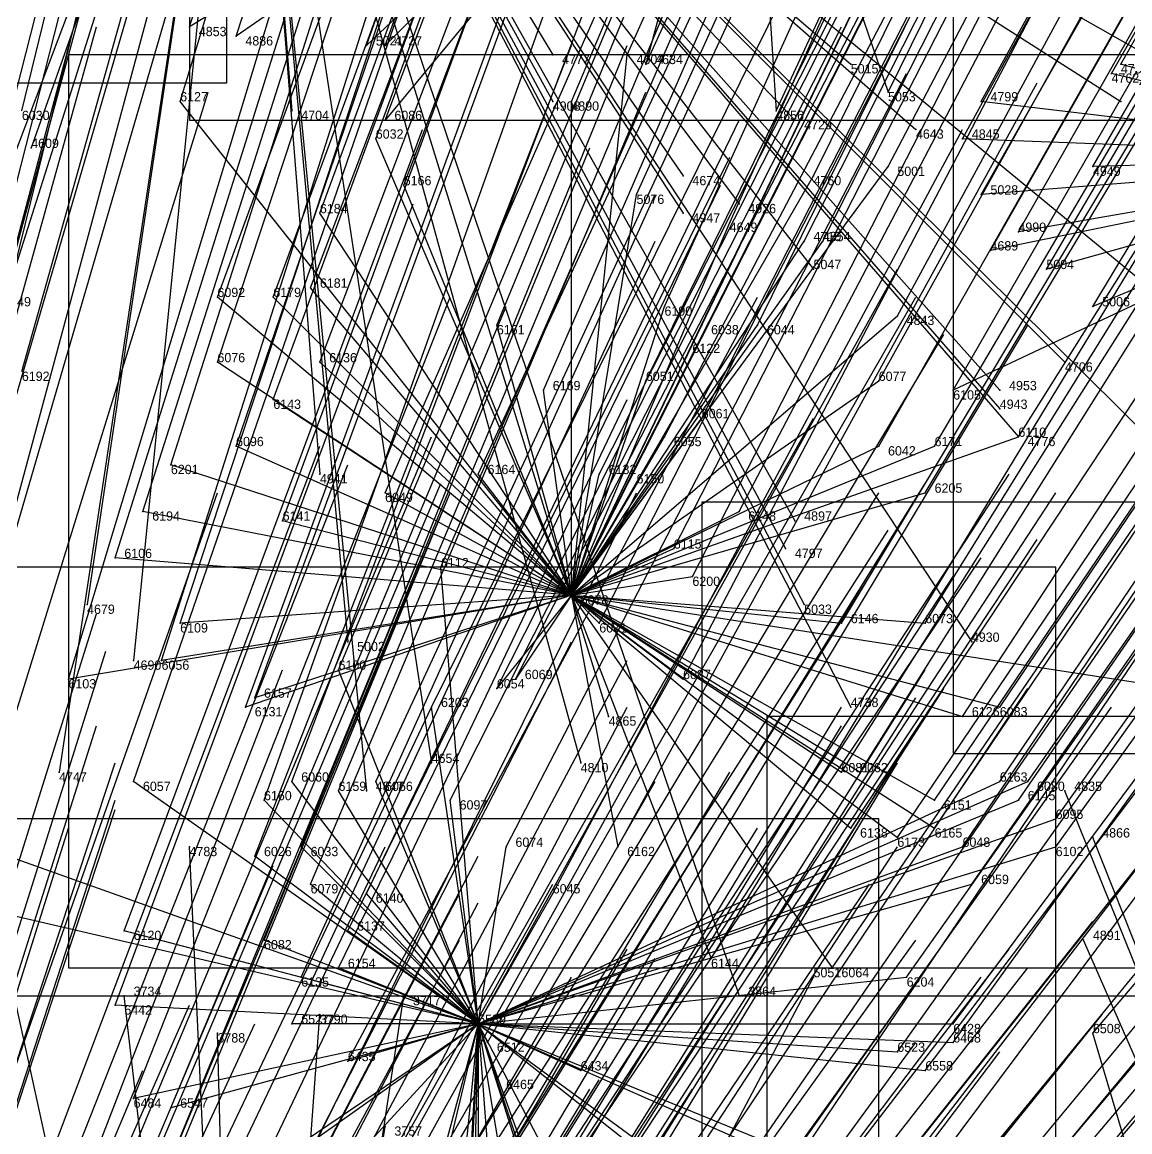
# Model space of a CAD drawing. Extents: x -0.5 to 0.59, y -0.5 to 0.59.
# Drawn here: x 0.088 to 0.207, y 0.2414 to 0.3605 of the extents above; entities that cross this region are included whole.
import ezdxf

# ---------------------------------------------------------------- set-up
doc = ezdxf.new("R2010")
doc.units = 0
for name, color, linetype in [('Clients', 3, 'CONTINUOUS'), ('Facilities', 3, 'CONTINUOUS'), ('Facilities_lines', 3, 'CONTINUOUS'), ('Min_max_boxes', 1, 'CONTINUOUS'), ('Normals', 1, 'CONTINUOUS'), ('Source_points', 5, 'CONTINUOUS'), ('Text', 3, 'CONTINUOUS')]:
    doc.layers.add(name, color=color, linetype=linetype)

msp = doc.modelspace()

# ---------------------------------------------------------------- linework, layer by layer
at = {"layer": 'Clients', "color": 5}
for p in [(0.106, 0.36, -0.939), (0.111, 0.359, -0.939), (0.125, 0.358, -0.948), (0.127, 0.358, -0.951), (0.145, 0.357, -1.25), (0.153, 0.357, -0.971), (0.155, 0.356, -0.972), (0.177, 0.356, -1.25), (0.205, 0.355, -1.024), (0.206, 0.356, -1.028), (0.181, 0.353, -0.991), (0.105, 0.352, -0.919), (0.145, 0.352, -1.25), (0.147, 0.352, -0.953), (0.191, 0.352, -1.002), (0.206, 0.352, -1.25), (0.117, 0.351, -1.25), (0.169, 0.351, -0.973), (0.127, 0.35, -0.932), (0.171, 0.35, -1.25), (0.184, 0.349, -1.25), (0.126, 0.348, -0.926), (0.189, 0.348, -0.991), (0.089, 0.347, -1.25), (0.181, 0.345, -0.973), (0.203, 0.345, -1), (0.129, 0.343, -0.916), (0.159, 0.344, -1.25), (0.173, 0.344, -0.962), (0.154, 0.342, -0.936), (0.191, 0.342, -0.98), (0.165, 0.341, -1.25), (0.12, 0.34, -0.902), (0.159, 0.34, -1.25), (0.164, 0.339, -0.94), (0.195, 0.338, -0.976), (0.172, 0.337, -0.947), (0.174, 0.337, -0.948), (0.192, 0.336, -0.968), (0.173, 0.334, -1.25), (0.198, 0.334, -0.971), (0.119, 0.332, -0.883), (0.109, 0.331, -0.871), (0.115, 0.331, -0.876), (0.157, 0.33, -0.913), (0.203, 0.33, -0.969), (0.182, 0.329, -0.939), (0.139, 0.328, -0.889), (0.161, 0.328, -0.913), (0.167, 0.328, -0.92), (0.16, 0.326, -0.907), (0.109, 0.324, -0.855), (0.12, 0.324, -0.864), (0.2, 0.324, -1.25), (0.155, 0.322, -0.893), (0.18, 0.322, -0.922), (0.144, 0.321, -0.88), (0.188, 0.321, -0.929), (0.193, 0.321, -1.25), (0.115, 0.32, -0.849), (0.161, 0.318, -0.891), (0.193, 0.319, -1.25), (0.157, 0.316, -0.882), (0.195, 0.316, -1.25), (0.195, 0.316, -0.928), (0.111, 0.315, -0.835), (0.18, 0.315, -0.908), (0.186, 0.315, -0.914), (0.104, 0.313, -0.824), (0.12, 0.312, -1.25), (0.137, 0.312, -0.853), (0.15, 0.312, -0.866), (0.153, 0.311, -0.867), (0.127, 0.31, -0.836), (0.185, 0.31, -0.904), (0.101, 0.308, -0.81), (0.165, 0.308, -0.874), (0.116, 0.307, -0.822), (0.171, 0.307, -1.25), (0.158, 0.304, -0.856), (0.17, 0.304, -1.25), (0.098, 0.303, -0.797), (0.133, 0.302, -0.825), (0.16, 0.301, -0.852), (0.095, 0.298, -1.25), (0.172, 0.298, -1.25), (0.105, 0.296, -0.785), (0.15, 0.296, -0.83), (0.176, 0.296, -0.862), (0.185, 0.296, -0.873), (0.123, 0.294, -1.25), (0.19, 0.294, -1.25), (0.1, 0.292, -1.25), (0.103, 0.292, -0.774), (0.122, 0.291, -0.789), (0.093, 0.29, -0.761), (0.141, 0.29, -0.808), (0.159, 0.29, -0.827), (0.139, 0.289, -0.803), (0.112, 0.287, -0.77), (0.113, 0.288, -0.774), (0.132, 0.287, -0.79), (0.177, 0.287, -1.25), (0.193, 0.287, -0.864), (0.151, 0.286, -1.25), (0.189, 0.286, -0.858), (0.092, 0.28, -1.25), (0.132, 0.281, -1.25), (0.148, 0.281, -1.25), (0.176, 0.28, -0.827), (0.178, 0.28, -0.829), (0.1, 0.279, -0.74), (0.117, 0.279, -0.757), (0.126, 0.279, -0.764), (0.193, 0.279, -0.848), (0.196, 0.279, -0.852), (0.122, 0.278, -0.759), (0.125, 0.278, -1.25), (0.2, 0.278, -1.25), (0.114, 0.277, -0.749), (0.134, 0.277, -0.768), (0.186, 0.277, -0.834), (0.195, 0.277, -0.847), (0.177, 0.274, -0.815), (0.186, 0.274, -0.828), (0.199, 0.275, -0.848), (0.182, 0.273, -0.82), (0.203, 0.273, -1.25), (0.106, 0.272, -1.25), (0.118, 0.272, -0.741), (0.14, 0.272, -0.766), (0.152, 0.272, -0.779), (0.189, 0.272, -0.828), (0.199, 0.272, -0.842), (0.113, 0.271, -0.735), (0.119, 0.268, -0.732), (0.19, 0.268, -0.822), (0.125, 0.267, -0.736), (0.145, 0.267, -0.76), (0.099, 0.263, -0.702), (0.114, 0.262, -0.714), (0.123, 0.263, -0.726), (0.202, 0.262, -1.25), (0.162, 0.26, -0.765), (0.122, 0.259, -0.717), (0.175, 0.259, -0.782), (0.118, 0.258, -0.708), (0.173, 0.258, -1.25), (0.183, 0.258, -0.79), (0.098, 0.255, -0.682), (0.099, 0.256, -1.25), (0.129, 0.256, -1.25), (0.165, 0.256, -1.25), (0.12, 0.254, -1.25), (0.117, 0.253, -0.698), (0.188, 0.253, -0.787), (0.109, 0.252, -1.25), (0.203, 0.252, -0.809), (0.138, 0.251, -0.716), (0.188, 0.251, -0.784), (0.123, 0.249, -0.695), (0.182, 0.25, -0.774), (0.148, 0.248, -0.722), (0.185, 0.248, -0.774), (0.139, 0.247, -0.709), (0.1, 0.245, -0.661), (0.104, 0.244, -0.664), (0.127, 0.242, -1.25)]:
    msp.add_point(p, dxfattribs=at)
at = {"layer": 'Facilities', "color": 3}
for p in [(0.147, 0.299, -0.833), (0.137, 0.253, -0.719)]:
    msp.add_point(p, dxfattribs=at)
at = {"layer": 'Facilities_lines', "color": 3}
for p, q in [((0.112, 0.412, -1.25), (0.075, 0.314, -1.25)), ((0.112, 0.412, -1.25), (0.078, 0.305, -1.25)), ((0.112, 0.412, -1.25), (0.089, 0.347, -1.25)), ((0.112, 0.412, -1.25), (0.092, 0.28, -1.25)), ((0.112, 0.412, -1.25), (0.095, 0.298, -1.25)), ((0.112, 0.412, -1.25), (0.1, 0.292, -1.25)), ((0.112, 0.412, -1.25), (0.148, 0.281, -1.25)), ((0.112, 0.412, -1.25), (0.125, 0.278, -1.25)), ((0.112, 0.412, -1.25), (0.165, 0.256, -1.25)), ((0.112, 0.412, -1.25), (0.258, 0.329, -1.25)), ((0.112, 0.412, -1.25), (0.184, 0.349, -1.25)), ((0.112, 0.412, -1.25), (0.206, 0.352, -1.25)), ((0.112, 0.412, -1.25), (0.132, 0.281, -1.25)), ((0.112, 0.412, -1.25), (0.159, 0.344, -1.25)), ((0.112, 0.412, -1.25), (0.117, 0.351, -1.25)), ((0.112, 0.412, -1.25), (0.2, 0.324, -1.25)), ((0.112, 0.412, -1.25), (0.171, 0.35, -1.25)), ((0.112, 0.412, -1.25), (0.177, 0.287, -1.25)), ((0.112, 0.412, -1.25), (0.195, 0.316, -1.25)), ((0.112, 0.412, -1.25), (0.145, 0.357, -1.25)), ((0.112, 0.412, -1.25), (0.17, 0.304, -1.25)), ((0.112, 0.412, -1.25), (0.217, 0.308, -1.25)), ((0.112, 0.412, -1.25), (0.151, 0.286, -1.25)), ((0.112, 0.412, -1.25), (0.171, 0.307, -1.25)), ((0.112, 0.412, -1.25), (0.145, 0.352, -1.25)), ((0.112, 0.412, -1.25), (0.165, 0.341, -1.25)), ((0.112, 0.412, -1.25), (0.19, 0.294, -1.25)), ((0.112, 0.412, -1.25), (0.12, 0.312, -1.25)), ((0.112, 0.412, -1.25), (0.193, 0.319, -1.25)), ((0.112, 0.412, -1.25), (0.159, 0.34, -1.25)), ((0.112, 0.412, -1.25), (0.193, 0.321, -1.25)), ((0.112, 0.412, -1.25), (0.22, 0.323, -1.25)), ((0.112, 0.412, -1.25), (0.123, 0.294, -1.25)), ((0.112, 0.412, -1.25), (0.177, 0.356, -1.25)), ((0.112, 0.412, -1.25), (0.172, 0.298, -1.25)), ((0.112, 0.412, -1.25), (0.173, 0.334, -1.25)), ((0.166, 0.397, -1.075), (0.106, 0.36, -0.939)), ((0.166, 0.397, -1.075), (0.111, 0.359, -0.939)), ((0.166, 0.397, -1.075), (0.125, 0.358, -0.948)), ((0.166, 0.397, -1.075), (0.127, 0.358, -0.951)), ((0.166, 0.397, -1.075), (0.127, 0.35, -0.932)), ((0.166, 0.397, -1.075), (0.155, 0.356, -0.972)), ((0.166, 0.397, -1.075), (0.169, 0.351, -0.973)), ((0.166, 0.397, -1.075), (0.181, 0.353, -0.991)), ((0.147, 0.299, -0.833), (0.153, 0.357, -0.971)), ((0.241, 0.346, -1.054), (0.205, 0.355, -1.024)), ((0.241, 0.346, -1.054), (0.206, 0.356, -1.028)), ((0.147, 0.299, -0.833), (0.105, 0.352, -0.919)), ((0.147, 0.299, -0.833), (0.147, 0.352, -0.953)), ((0.241, 0.346, -1.054), (0.191, 0.352, -1.002)), ((0.147, 0.299, -0.833), (0.126, 0.348, -0.926)), ((0.241, 0.346, -1.054), (0.189, 0.348, -0.991)), ((0.241, 0.346, -1.054), (0.188, 0.321, -0.929)), ((0.241, 0.346, -1.054), (0.191, 0.342, -0.98)), ((0.241, 0.346, -1.054), (0.192, 0.336, -0.968)), ((0.241, 0.346, -1.054), (0.195, 0.338, -0.976)), ((0.241, 0.346, -1.054), (0.198, 0.334, -0.971)), ((0.241, 0.346, -1.054), (0.203, 0.345, -1)), ((0.241, 0.346, -1.054), (0.203, 0.33, -0.969)), ((0.147, 0.299, -0.833), (0.181, 0.345, -0.973)), ((0.147, 0.299, -0.833), (0.129, 0.343, -0.916)), ((0.147, 0.299, -0.833), (0.173, 0.344, -0.962)), ((0.147, 0.299, -0.833), (0.154, 0.342, -0.936)), ((0.147, 0.299, -0.833), (0.12, 0.34, -0.902)), ((0.147, 0.299, -0.833), (0.164, 0.339, -0.94)), ((0.147, 0.299, -0.833), (0.172, 0.337, -0.947)), ((0.147, 0.299, -0.833), (0.174, 0.337, -0.948)), ((0.147, 0.299, -0.833), (0.119, 0.332, -0.883)), ((0.147, 0.299, -0.833), (0.109, 0.331, -0.871)), ((0.147, 0.299, -0.833), (0.115, 0.331, -0.876)), ((0.147, 0.299, -0.833), (0.157, 0.33, -0.913)), ((0.147, 0.299, -0.833), (0.182, 0.329, -0.939)), ((0.147, 0.299, -0.833), (0.139, 0.328, -0.889)), ((0.147, 0.299, -0.833), (0.161, 0.328, -0.913)), ((0.147, 0.299, -0.833), (0.167, 0.328, -0.92)), ((0.147, 0.299, -0.833), (0.16, 0.326, -0.907)), ((0.147, 0.299, -0.833), (0.109, 0.324, -0.855)), ((0.147, 0.299, -0.833), (0.12, 0.324, -0.864)), ((0.147, 0.299, -0.833), (0.155, 0.322, -0.893)), ((0.147, 0.299, -0.833), (0.18, 0.322, -0.922)), ((0.147, 0.299, -0.833), (0.144, 0.321, -0.88)), ((0.147, 0.299, -0.833), (0.115, 0.32, -0.849)), ((0.147, 0.299, -0.833), (0.161, 0.318, -0.891)), ((0.147, 0.299, -0.833), (0.157, 0.316, -0.882)), ((0.147, 0.299, -0.833), (0.195, 0.316, -0.928)), ((0.147, 0.299, -0.833), (0.111, 0.315, -0.835)), ((0.147, 0.299, -0.833), (0.18, 0.315, -0.908)), ((0.147, 0.299, -0.833), (0.186, 0.315, -0.914)), ((0.147, 0.299, -0.833), (0.104, 0.313, -0.824)), ((0.147, 0.299, -0.833), (0.137, 0.312, -0.853)), ((0.147, 0.299, -0.833), (0.15, 0.312, -0.866)), ((0.147, 0.299, -0.833), (0.153, 0.311, -0.867)), ((0.147, 0.299, -0.833), (0.127, 0.31, -0.836)), ((0.147, 0.299, -0.833), (0.185, 0.31, -0.904)), ((0.147, 0.299, -0.833), (0.101, 0.308, -0.81)), ((0.147, 0.299, -0.833), (0.165, 0.308, -0.874)), ((0.147, 0.299, -0.833), (0.116, 0.307, -0.822)), ((0.147, 0.299, -0.833), (0.158, 0.304, -0.856)), ((0.147, 0.299, -0.833), (0.098, 0.303, -0.797)), ((0.137, 0.253, -0.719), (0.133, 0.302, -0.825)), ((0.147, 0.299, -0.833), (0.16, 0.301, -0.852)), ((0.147, 0.299, -0.833), (0.093, 0.29, -0.761)), ((0.147, 0.299, -0.833), (0.103, 0.292, -0.774)), ((0.147, 0.299, -0.833), (0.105, 0.296, -0.785)), ((0.147, 0.299, -0.833), (0.112, 0.287, -0.77)), ((0.147, 0.299, -0.833), (0.113, 0.288, -0.774)), ((0.147, 0.299, -0.833), (0.139, 0.289, -0.803)), ((0.147, 0.299, -0.833), (0.141, 0.29, -0.808)), ((0.147, 0.299, -0.833), (0.159, 0.29, -0.827)), ((0.147, 0.299, -0.833), (0.178, 0.28, -0.829)), ((0.147, 0.299, -0.833), (0.175, 0.259, -0.782)), ((0.147, 0.299, -0.833), (0.15, 0.296, -0.83)), ((0.147, 0.299, -0.833), (0.185, 0.296, -0.873)), ((0.147, 0.299, -0.833), (0.176, 0.28, -0.827)), ((0.147, 0.299, -0.833), (0.193, 0.287, -0.864)), ((0.147, 0.299, -0.833), (0.212, 0.289, -0.895)), ((0.147, 0.299, -0.833), (0.189, 0.286, -0.858)), ((0.147, 0.299, -0.833), (0.177, 0.274, -0.815)), ((0.147, 0.299, -0.833), (0.162, 0.26, -0.765)), ((0.147, 0.299, -0.833), (0.176, 0.296, -0.862)), ((0.147, 0.299, -0.833), (0.186, 0.277, -0.834)), ((0.147, 0.299, -0.833), (0.152, 0.272, -0.779)), ((0.147, 0.299, -0.833), (0.186, 0.274, -0.828)), ((0.147, 0.299, -0.833), (0.182, 0.273, -0.82)), ((0.137, 0.253, -0.719), (0.122, 0.291, -0.789)), ((0.137, 0.253, -0.719), (0.132, 0.287, -0.79)), ((0.137, 0.253, -0.719), (0.1, 0.279, -0.74)), ((0.137, 0.253, -0.719), (0.117, 0.279, -0.757)), ((0.137, 0.253, -0.719), (0.126, 0.279, -0.764)), ((0.137, 0.253, -0.719), (0.196, 0.279, -0.852)), ((0.137, 0.253, -0.719), (0.193, 0.279, -0.848)), ((0.137, 0.253, -0.719), (0.122, 0.278, -0.759)), ((0.258, 0.134, -1.25), (0.2, 0.278, -1.25)), ((0.137, 0.253, -0.719), (0.114, 0.277, -0.749)), ((0.137, 0.253, -0.719), (0.134, 0.277, -0.768)), ((0.137, 0.253, -0.719), (0.195, 0.277, -0.847)), ((0.137, 0.253, -0.719), (0.078, 0.274, -0.713)), ((0.112, 0.143, -1.25), (0.083, 0.275, -1.25)), ((0.137, 0.253, -0.719), (0.199, 0.275, -0.848)), ((0.258, 0.134, -1.25), (0.203, 0.273, -1.25)), ((0.112, 0.143, -1.25), (0.106, 0.272, -1.25)), ((0.137, 0.253, -0.719), (0.118, 0.272, -0.741)), ((0.137, 0.253, -0.719), (0.199, 0.272, -0.842)), ((0.137, 0.253, -0.719), (0.14, 0.272, -0.766)), ((0.137, 0.253, -0.719), (0.189, 0.272, -0.828)), ((0.137, 0.253, -0.719), (0.113, 0.271, -0.735)), ((0.137, 0.253, -0.719), (0.119, 0.268, -0.732)), ((0.137, 0.253, -0.719), (0.19, 0.268, -0.822)), ((0.137, 0.253, -0.719), (0.125, 0.267, -0.736)), ((0.137, 0.253, -0.719), (0.145, 0.267, -0.76)), ((0.137, 0.253, -0.719), (0.081, 0.266, -0.694)), ((0.137, 0.253, -0.719), (0.099, 0.263, -0.702)), ((0.137, 0.253, -0.719), (0.114, 0.262, -0.714)), ((0.137, 0.253, -0.719), (0.123, 0.263, -0.726)), ((0.258, 0.134, -1.25), (0.202, 0.262, -1.25)), ((0.137, 0.253, -0.719), (0.122, 0.259, -0.717)), ((0.112, 0.143, -1.25), (0.173, 0.258, -1.25)), ((0.137, 0.253, -0.719), (0.118, 0.258, -0.708)), ((0.137, 0.253, -0.719), (0.183, 0.258, -0.79)), ((0.137, 0.253, -0.719), (0.098, 0.255, -0.682)), ((0.112, 0.143, -1.25), (0.099, 0.256, -1.25)), ((0.112, 0.143, -1.25), (0.129, 0.256, -1.25)), ((0.112, 0.143, -1.25), (0.12, 0.254, -1.25)), ((0.137, 0.253, -0.719), (0.097, 0.226, -0.614)), ((0.137, 0.253, -0.719), (0.1, 0.245, -0.661)), ((0.137, 0.253, -0.719), (0.104, 0.244, -0.664)), ((0.137, 0.253, -0.719), (0.113, 0.227, -0.634)), ((0.137, 0.253, -0.719), (0.113, 0.236, -0.654)), ((0.137, 0.253, -0.719), (0.117, 0.253, -0.698)), ((0.137, 0.253, -0.719), (0.123, 0.249, -0.695)), ((0.137, 0.253, -0.719), (0.131, 0.231, -0.665)), ((0.137, 0.253, -0.719), (0.131, 0.228, -0.657)), ((0.137, 0.253, -0.719), (0.131, 0.194, -0.586)), ((0.137, 0.253, -0.719), (0.134, 0.202, -0.607)), ((0.137, 0.253, -0.719), (0.136, 0.232, -0.672)), ((0.137, 0.253, -0.719), (0.136, 0.213, -0.631)), ((0.137, 0.253, -0.719), (0.163, 0.234, -0.713)), ((0.137, 0.253, -0.719), (0.188, 0.253, -0.787)), ((0.137, 0.253, -0.719), (0.181, 0.235, -0.742)), ((0.137, 0.253, -0.719), (0.148, 0.248, -0.722)), ((0.137, 0.253, -0.719), (0.139, 0.226, -0.663)), ((0.137, 0.253, -0.719), (0.188, 0.251, -0.784)), ((0.137, 0.253, -0.719), (0.151, 0.211, -0.649)), ((0.137, 0.253, -0.719), (0.143, 0.234, -0.686)), ((0.137, 0.253, -0.719), (0.146, 0.228, -0.676)), ((0.137, 0.253, -0.719), (0.137, 0.223, -0.655)), ((0.137, 0.253, -0.719), (0.139, 0.247, -0.709)), ((0.137, 0.253, -0.719), (0.182, 0.25, -0.774)), ((0.137, 0.253, -0.719), (0.175, 0.223, -0.709)), ((0.137, 0.253, -0.719), (0.138, 0.251, -0.716)), ((0.137, 0.253, -0.719), (0.144, 0.211, -0.64)), ((0.137, 0.253, -0.719), (0.148, 0.232, -0.689)), ((0.137, 0.253, -0.719), (0.171, 0.238, -0.733)), ((0.137, 0.253, -0.719), (0.185, 0.248, -0.774)), ((0.112, 0.143, -1.25), (0.109, 0.252, -1.25)), ((0.216, 0.208, -0.751), (0.203, 0.252, -0.809)), ((0.112, 0.143, -1.25), (0.127, 0.242, -1.25))]:
    msp.add_line(p, q, dxfattribs=at)
at = {"layer": 'Min_max_boxes', "color": 1}
for p, q in [((0.11, 0.354, -1.167), (0.11, 0.459, -1.167)), ((0.11, 0.354, -0.897), (0.11, 0.459, -0.897)), ((0.106, 0.446, -1.171), (0.106, 0.35, -1.171)), ((0.106, 0.446, -0.932), (0.106, 0.35, -0.932)), ((0.188, 0.4, -1.18), (0.188, 0.282, -1.18)), ((0.188, 0.4, -0.929), (0.188, 0.282, -0.929)), ((0.212, 0.357, -0.973), (0.093, 0.357, -0.973)), ((0.093, 0.357, -0.973), (0.093, 0.259, -0.973)), ((0.212, 0.357, -0.761), (0.093, 0.357, -0.761)), ((0.093, 0.357, -0.761), (0.093, 0.259, -0.761)), ((0.093, 0.357, -0.973), (0.093, 0.357, -0.761)), ((0.013, 0.354, -1.167), (0.11, 0.354, -1.167)), ((0.013, 0.354, -0.897), (0.11, 0.354, -0.897)), ((0.11, 0.354, -1.167), (0.11, 0.354, -0.897)), ((0.106, 0.35, -1.171), (0.209, 0.35, -1.171)), ((0.106, 0.35, -0.932), (0.209, 0.35, -0.932)), ((0.106, 0.35, -1.171), (0.106, 0.35, -0.932)), ((0.377, 0.309, -1.25), (0.161, 0.309, -1.25)), ((0.161, 0.309, -1.25), (0.161, -0.016, -1.25)), ((0.377, 0.309, -1.25), (0.161, 0.309, -1.25)), ((0.161, 0.309, -1.25), (0.161, -0.016, -1.25)), ((0.161, 0.309, -1.25), (0.161, 0.309, -1.25)), ((0.199, 0.302, -0.852), (0.078, 0.302, -0.852)), ((0.199, 0.302, -0.586), (0.078, 0.302, -0.586)), ((0.199, 0.194, -0.852), (0.199, 0.302, -0.852)), ((0.199, 0.194, -0.586), (0.199, 0.302, -0.586)), ((0.199, 0.302, -0.852), (0.199, 0.302, -0.586)), ((0.273, 0.286, -0.91), (0.168, 0.286, -0.91)), ((0.168, 0.286, -0.91), (0.168, 0.149, -0.91)), ((0.273, 0.286, -0.591), (0.168, 0.286, -0.591)), ((0.168, 0.286, -0.591), (0.168, 0.149, -0.591)), ((0.168, 0.286, -0.91), (0.168, 0.286, -0.591)), ((0.188, 0.282, -1.18), (0.33, 0.282, -1.18)), ((0.188, 0.282, -0.929), (0.33, 0.282, -0.929)), ((0.188, 0.282, -1.18), (0.188, 0.282, -0.929)), ((0.18, 0.275, -1.25), (0, 0.275, -1.25)), ((0.18, 0.275, -1.25), (0, 0.275, -1.25)), ((0.18, -0.004, -1.25), (0.18, 0.275, -1.25)), ((0.18, -0.004, -1.25), (0.18, 0.275, -1.25)), ((0.18, 0.275, -1.25), (0.18, 0.275, -1.25)), ((0.093, 0.259, -0.973), (0.212, 0.259, -0.973)), ((0.093, 0.259, -0.761), (0.212, 0.259, -0.761)), ((0.093, 0.259, -0.973), (0.093, 0.259, -0.761)), ((-0.019, 0.256, -1.25), (0.276, 0.256, -1.25)), ((-0.019, 0.256, -1.25), (0.276, 0.256, -1.25))]:
    msp.add_line(p, q, dxfattribs=at)
at = {"layer": 'Normals', "color": 1}
for p, q in [((0.106, 0.36, -0.939), (0.134, 0.448, -0.901)), ((0.111, 0.359, -0.939), (0.14, 0.447, -0.901)), ((0.127, 0.358, -0.951), (0.159, 0.446, -0.913)), ((0.125, 0.358, -0.948), (0.156, 0.445, -0.911)), ((0.153, 0.357, -0.971), (0.191, 0.442, -0.934)), ((0.088, 0.351, -0.904), (0.11, 0.441, -0.867)), ((0.105, 0.352, -0.919), (0.132, 0.441, -0.882)), ((0.155, 0.356, -0.972), (0.194, 0.441, -0.934)), ((0.127, 0.35, -0.932), (0.16, 0.437, -0.894)), ((0.147, 0.352, -0.953), (0.183, 0.437, -0.916)), ((0.181, 0.353, -0.991), (0.222, 0.436, -0.954)), ((0.205, 0.355, -1.024), (0.251, 0.436, -0.987)), ((0.206, 0.356, -1.028), (0.252, 0.437, -0.991)), ((0.126, 0.348, -0.926), (0.158, 0.435, -0.888)), ((0.169, 0.351, -0.973), (0.208, 0.435, -0.936)), ((0.191, 0.352, -1.002), (0.236, 0.434, -0.965)), ((0.129, 0.343, -0.916), (0.162, 0.43, -0.879)), ((0.189, 0.348, -0.991), (0.234, 0.43, -0.954)), ((0.12, 0.34, -0.902), (0.152, 0.427, -0.865)), ((0.173, 0.344, -0.962), (0.214, 0.427, -0.925)), ((0.181, 0.345, -0.973), (0.224, 0.427, -0.936)), ((0.154, 0.342, -0.936), (0.192, 0.426, -0.899)), ((0.203, 0.345, -1), (0.249, 0.425, -0.963)), ((0.164, 0.339, -0.94), (0.202, 0.423, -0.903)), ((0.191, 0.342, -0.98), (0.237, 0.423, -0.943)), ((0.082, 0.332, -0.854), (0.105, 0.422, -0.817)), ((0.086, 0.331, -0.854), (0.11, 0.42, -0.816)), ((0.172, 0.337, -0.947), (0.214, 0.42, -0.91)), ((0.174, 0.337, -0.948), (0.216, 0.42, -0.911)), ((0.109, 0.331, -0.871), (0.141, 0.418, -0.834)), ((0.115, 0.331, -0.876), (0.147, 0.418, -0.839)), ((0.119, 0.332, -0.883), (0.152, 0.419, -0.846)), ((0.195, 0.338, -0.976), (0.241, 0.419, -0.939)), ((0.192, 0.336, -0.968), (0.238, 0.417, -0.931)), ((0.084, 0.324, -0.837), (0.108, 0.414, -0.799)), ((0.157, 0.33, -0.913), (0.195, 0.414, -0.876)), ((0.198, 0.334, -0.971), (0.245, 0.414, -0.934)), ((0.139, 0.328, -0.889), (0.174, 0.413, -0.852)), ((0.082, 0.322, -0.83), (0.105, 0.412, -0.793)), ((0.088, 0.323, -0.837), (0.113, 0.412, -0.8)), ((0.109, 0.324, -0.855), (0.138, 0.412, -0.817)), ((0.12, 0.324, -0.864), (0.153, 0.411, -0.827)), ((0.161, 0.328, -0.913), (0.201, 0.411, -0.876)), ((0.167, 0.328, -0.92), (0.208, 0.411, -0.883)), ((0.182, 0.329, -0.939), (0.226, 0.41, -0.902)), ((0.203, 0.33, -0.969), (0.251, 0.41, -0.932)), ((0.16, 0.326, -0.907), (0.2, 0.409, -0.87)), ((0.115, 0.32, -0.849), (0.147, 0.407, -0.811)), ((0.144, 0.321, -0.88), (0.181, 0.406, -0.843)), ((0.155, 0.322, -0.893), (0.196, 0.405, -0.856)), ((0.111, 0.315, -0.835), (0.141, 0.403, -0.798)), ((0.18, 0.322, -0.922), (0.225, 0.403, -0.885)), ((0.104, 0.313, -0.824), (0.132, 0.401, -0.787)), ((0.188, 0.321, -0.929), (0.234, 0.401, -0.891)), ((0.161, 0.318, -0.891), (0.203, 0.4, -0.853)), ((0.157, 0.316, -0.882), (0.2, 0.398, -0.844)), ((0.101, 0.308, -0.81), (0.129, 0.396, -0.773)), ((0.137, 0.312, -0.853), (0.176, 0.396, -0.814)), ((0.18, 0.315, -0.908), (0.226, 0.396, -0.87)), ((0.15, 0.312, -0.866), (0.192, 0.395, -0.828)), ((0.186, 0.315, -0.914), (0.233, 0.395, -0.877)), ((0.08, 0.305, -0.787), (0.102, 0.394, -0.75)), ((0.116, 0.307, -0.822), (0.148, 0.394, -0.784)), ((0.127, 0.31, -0.836), (0.164, 0.394, -0.798)), ((0.153, 0.311, -0.867), (0.195, 0.394, -0.829)), ((0.195, 0.316, -0.928), (0.244, 0.394, -0.89)), ((0.098, 0.303, -0.797), (0.126, 0.392, -0.759)), ((0.165, 0.308, -0.874), (0.208, 0.39, -0.836)), ((0.185, 0.31, -0.904), (0.233, 0.39, -0.866)), ((0.085, 0.3, -0.779), (0.109, 0.389, -0.742)), ((0.133, 0.302, -0.825), (0.17, 0.387, -0.788)), ((0.158, 0.304, -0.856), (0.2, 0.386, -0.818)), ((0.105, 0.296, -0.785), (0.134, 0.384, -0.747)), ((0.16, 0.301, -0.852), (0.202, 0.383, -0.814)), ((0.147, 0.299, -0.833), (0.189, 0.382, -0.795)), ((0.103, 0.292, -0.774), (0.131, 0.38, -0.736)), ((0.093, 0.29, -0.761), (0.12, 0.379, -0.724)), ((0.15, 0.296, -0.83), (0.192, 0.378, -0.792)), ((0.122, 0.291, -0.789), (0.158, 0.377, -0.753)), ((0.176, 0.296, -0.862), (0.224, 0.376, -0.825)), ((0.112, 0.287, -0.77), (0.144, 0.374, -0.732)), ((0.113, 0.288, -0.774), (0.145, 0.375, -0.736)), ((0.185, 0.296, -0.873), (0.234, 0.375, -0.837)), ((0.141, 0.29, -0.808), (0.184, 0.373, -0.77)), ((0.139, 0.289, -0.803), (0.181, 0.372, -0.765)), ((0.159, 0.29, -0.827), (0.202, 0.372, -0.789)), ((0.132, 0.287, -0.79), (0.173, 0.37, -0.753)), ((0.075, 0.278, -0.72), (0.101, 0.367, -0.682)), ((0.1, 0.279, -0.74), (0.13, 0.366, -0.702)), ((0.117, 0.279, -0.757), (0.15, 0.366, -0.72)), ((0.114, 0.277, -0.749), (0.145, 0.364, -0.712)), ((0.122, 0.278, -0.759), (0.158, 0.364, -0.722)), ((0.189, 0.286, -0.858), (0.24, 0.364, -0.821)), ((0.193, 0.287, -0.864), (0.245, 0.364, -0.827)), ((0.078, 0.274, -0.713), (0.104, 0.363, -0.675)), ((0.126, 0.279, -0.764), (0.165, 0.363, -0.729)), ((0.071, 0.27, -0.699), (0.096, 0.36, -0.661)), ((0.134, 0.277, -0.768), (0.176, 0.36, -0.732)), ((0.176, 0.28, -0.827), (0.226, 0.359, -0.79)), ((0.113, 0.271, -0.735), (0.147, 0.358, -0.697)), ((0.118, 0.272, -0.741), (0.153, 0.358, -0.703)), ((0.178, 0.28, -0.829), (0.227, 0.358, -0.792)), ((0.145, 0.357, -1.25), (0.145, 0.357, -1.15)), ((0.14, 0.272, -0.766), (0.183, 0.355, -0.729)), ((0.177, 0.356, -1.25), (0.177, 0.356, -1.15)), ((0.193, 0.279, -0.848), (0.245, 0.356, -0.811)), ((0.196, 0.279, -0.852), (0.249, 0.355, -0.816)), ((0.152, 0.272, -0.779), (0.197, 0.354, -0.742)), ((0.186, 0.277, -0.834), (0.238, 0.354, -0.797)), ((0.195, 0.277, -0.847), (0.248, 0.354, -0.81)), ((0.081, 0.266, -0.694), (0.108, 0.353, -0.654)), ((0.119, 0.268, -0.732), (0.155, 0.353, -0.694)), ((0.145, 0.352, -1.25), (0.145, 0.352, -1.15)), ((0.206, 0.352, -1.25), (0.206, 0.352, -1.15)), ((0.117, 0.351, -1.25), (0.117, 0.351, -1.15)), ((0.177, 0.274, -0.815), (0.228, 0.351, -0.778)), ((0.186, 0.274, -0.828), (0.238, 0.351, -0.791)), ((0.199, 0.275, -0.848), (0.253, 0.351, -0.811)), ((0.099, 0.263, -0.702), (0.131, 0.349, -0.663)), ((0.125, 0.267, -0.736), (0.165, 0.35, -0.699)), ((0.145, 0.267, -0.76), (0.189, 0.349, -0.723)), ((0.171, 0.35, -1.25), (0.171, 0.35, -1.15)), ((0.182, 0.273, -0.82), (0.234, 0.35, -0.782)), ((0.184, 0.349, -1.25), (0.184, 0.349, -1.15)), ((0.189, 0.272, -0.828), (0.241, 0.349, -0.791)), ((0.089, 0.347, -1.25), (0.089, 0.347, -1.15)), ((0.114, 0.262, -0.714), (0.149, 0.347, -0.676)), ((0.199, 0.272, -0.842), (0.253, 0.347, -0.806)), ((0.123, 0.263, -0.726), (0.164, 0.346, -0.688)), ((0.122, 0.259, -0.717), (0.163, 0.343, -0.68)), ((0.159, 0.344, -1.25), (0.159, 0.344, -1.15)), ((0.19, 0.268, -0.822), (0.243, 0.344, -0.784)), ((0.118, 0.258, -0.708), (0.156, 0.342, -0.67)), ((0.098, 0.255, -0.682), (0.13, 0.341, -0.644)), ((0.165, 0.341, -1.25), (0.165, 0.341, -1.15)), ((0.159, 0.34, -1.25), (0.159, 0.34, -1.15)), ((0.162, 0.26, -0.765), (0.21, 0.339, -0.728)), ((0.117, 0.253, -0.698), (0.156, 0.337, -0.66)), ((0.175, 0.259, -0.782), (0.227, 0.335, -0.743)), ((0.137, 0.253, -0.719), (0.182, 0.334, -0.682)), ((0.173, 0.334, -1.25), (0.173, 0.334, -1.15)), ((0.183, 0.258, -0.79), (0.236, 0.333, -0.751)), ((0.1, 0.245, -0.661), (0.134, 0.331, -0.624)), ((0.104, 0.244, -0.664), (0.14, 0.33, -0.627)), ((0.123, 0.249, -0.695), (0.167, 0.331, -0.659)), ((0.138, 0.251, -0.716), (0.184, 0.331, -0.679)), ((0.148, 0.248, -0.722), (0.196, 0.328, -0.686)), ((0.139, 0.247, -0.709), (0.187, 0.327, -0.672)), ((0.188, 0.253, -0.787), (0.243, 0.327, -0.749)), ((0.182, 0.25, -0.774), (0.236, 0.326, -0.736)), ((0.188, 0.251, -0.784), (0.242, 0.326, -0.746)), ((0.2, 0.324, -1.25), (0.2, 0.324, -1.15)), ((0.203, 0.252, -0.809), (0.263, 0.323, -0.772)), ((0.185, 0.248, -0.774), (0.241, 0.322, -0.736)), ((0.193, 0.321, -1.25), (0.193, 0.321, -1.15)), ((0.113, 0.236, -0.654), (0.153, 0.32, -0.617)), ((0.127, 0.237, -0.673), (0.173, 0.318, -0.636)), ((0.193, 0.319, -1.25), (0.193, 0.319, -1.15)), ((0.096, 0.23, -0.624), (0.132, 0.316, -0.588)), ((0.195, 0.316, -1.25), (0.195, 0.316, -1.15)), ((0.087, 0.228, -0.61), (0.12, 0.315, -0.573)), ((0.171, 0.238, -0.733), (0.223, 0.315, -0.696)), ((0.089, 0.227, -0.609), (0.123, 0.313, -0.572)), ((0.12, 0.312, -1.25), (0.12, 0.312, -1.15)), ((0.143, 0.234, -0.686), (0.194, 0.312, -0.649)), ((0.097, 0.226, -0.614), (0.133, 0.311, -0.576)), ((0.136, 0.232, -0.672), (0.185, 0.311, -0.636)), ((0.163, 0.234, -0.713), (0.216, 0.311, -0.677)), ((0.078, 0.222, -0.588), (0.109, 0.31, -0.551)), ((0.098, 0.224, -0.612), (0.134, 0.31, -0.574)), ((0.099, 0.225, -0.614), (0.134, 0.31, -0.576)), ((0.113, 0.227, -0.634), (0.154, 0.31, -0.597)), ((0.131, 0.231, -0.665), (0.18, 0.31, -0.628)), ((0.148, 0.232, -0.689), (0.199, 0.31, -0.652)), ((0.181, 0.235, -0.742), (0.238, 0.309, -0.705)), ((0.171, 0.307, -1.25), (0.171, 0.307, -1.15)), ((0.131, 0.228, -0.657), (0.181, 0.306, -0.62)), ((0.146, 0.228, -0.676), (0.197, 0.305, -0.639)), ((0.096, 0.219, -0.597), (0.131, 0.304, -0.56)), ((0.17, 0.304, -1.25), (0.17, 0.304, -1.15)), ((0.139, 0.226, -0.663), (0.191, 0.303, -0.627)), ((0.13, 0.223, -0.644), (0.179, 0.301, -0.608)), ((0.137, 0.223, -0.655), (0.188, 0.301, -0.619)), ((0.095, 0.298, -1.25), (0.095, 0.298, -1.15)), ((0.172, 0.298, -1.25), (0.172, 0.298, -1.15)), ((0.175, 0.223, -0.709), (0.231, 0.298, -0.673)), ((0.181, 0.226, -0.724), (0.24, 0.298, -0.687)), ((0.068, 0.208, -0.546), (0.096, 0.297, -0.51)), ((0.069, 0.204, -0.538), (0.097, 0.293, -0.502)), ((0.105, 0.212, -0.591), (0.147, 0.294, -0.553)), ((0.123, 0.294, -1.25), (0.123, 0.294, -1.15)), ((0.19, 0.294, -1.25), (0.19, 0.294, -1.15)), ((0.1, 0.292, -1.25), (0.1, 0.292, -1.15)), ((0.11, 0.211, -0.594), (0.153, 0.292, -0.555)), ((0.082, 0.203, -0.549), (0.116, 0.291, -0.514)), ((0.136, 0.213, -0.631), (0.185, 0.291, -0.594)), ((0.137, 0.211, -0.629), (0.187, 0.289, -0.592)), ((0.144, 0.211, -0.64), (0.196, 0.289, -0.603)), ((0.092, 0.203, -0.559), (0.132, 0.287, -0.521)), ((0.11, 0.205, -0.581), (0.153, 0.287, -0.543)), ((0.128, 0.208, -0.611), (0.176, 0.287, -0.574)), ((0.134, 0.209, -0.621), (0.184, 0.288, -0.584)), ((0.151, 0.211, -0.649), (0.205, 0.287, -0.612)), ((0.177, 0.287, -1.25), (0.177, 0.287, -1.15)), ((0.151, 0.286, -1.25), (0.151, 0.286, -1.15)), ((0.179, 0.215, -0.7), (0.239, 0.286, -0.663)), ((0.068, 0.197, -0.52), (0.096, 0.285, -0.483)), ((0.128, 0.206, -0.607), (0.176, 0.285, -0.569)), ((0.183, 0.214, -0.703), (0.243, 0.284, -0.666)), ((0.134, 0.204, -0.611), (0.183, 0.283, -0.574)), ((0.069, 0.193, -0.512), (0.098, 0.281, -0.475)), ((0.092, 0.28, -1.25), (0.092, 0.28, -1.15)), ((0.109, 0.2, -0.57), (0.154, 0.281, -0.532)), ((0.117, 0.201, -0.581), (0.164, 0.28, -0.543)), ((0.132, 0.281, -1.25), (0.132, 0.281, -1.15)), ((0.134, 0.202, -0.607), (0.182, 0.281, -0.569)), ((0.148, 0.281, -1.25), (0.148, 0.281, -1.15)), ((0.172, 0.21, -0.679), (0.231, 0.281, -0.641)), ((0.11, 0.199, -0.569), (0.156, 0.279, -0.531)), ((0.157, 0.206, -0.648), (0.215, 0.279, -0.611)), ((0.125, 0.278, -1.25), (0.125, 0.278, -1.15)), ((0.2, 0.278, -1.25), (0.2, 0.278, -1.15)), ((0.069, 0.188, -0.501), (0.098, 0.277, -0.464)), ((0.069, 0.188, -0.5), (0.098, 0.276, -0.463)), ((0.171, 0.205, -0.668), (0.23, 0.276, -0.629)), ((0.065, 0.185, -0.491), (0.093, 0.274, -0.454)), ((0.118, 0.195, -0.571), (0.167, 0.274, -0.534)), ((0.203, 0.273, -1.25), (0.203, 0.273, -1.15)), ((0.087, 0.188, -0.517), (0.127, 0.272, -0.481)), ((0.106, 0.272, -1.25), (0.106, 0.272, -1.15)), ((0.131, 0.194, -0.586), (0.182, 0.272, -0.548)), ((0.094, 0.189, -0.527), (0.137, 0.271, -0.49)), ((0.079, 0.185, -0.501), (0.115, 0.27, -0.464)), ((0.1, 0.187, -0.53), (0.145, 0.268, -0.493)), ((0.127, 0.191, -0.573), (0.179, 0.268, -0.535)), ((0.092, 0.185, -0.516), (0.135, 0.267, -0.479)), ((0.094, 0.184, -0.516), (0.137, 0.266, -0.479)), ((0.145, 0.191, -0.599), (0.203, 0.264, -0.562)), ((0.091, 0.181, -0.506), (0.135, 0.262, -0.469)), ((0.13, 0.187, -0.569), (0.184, 0.262, -0.532)), ((0.202, 0.262, -1.25), (0.202, 0.262, -1.15)), ((0.106, 0.181, -0.524), (0.153, 0.261, -0.487)), ((0.137, 0.187, -0.58), (0.194, 0.261, -0.544)), ((0.109, 0.181, -0.527), (0.156, 0.26, -0.49)), ((0.139, 0.186, -0.58), (0.196, 0.259, -0.544)), ((0.1, 0.177, -0.509), (0.147, 0.258, -0.472)), ((0.135, 0.184, -0.571), (0.191, 0.258, -0.534)), ((0.173, 0.258, -1.25), (0.173, 0.258, -1.15)), ((0.069, 0.171, -0.46), (0.106, 0.255, -0.422)), ((0.099, 0.256, -1.25), (0.099, 0.256, -1.15)), ((0.129, 0.256, -1.25), (0.129, 0.256, -1.15)), ((0.129, 0.181, -0.555), (0.183, 0.256, -0.517)), ((0.156, 0.185, -0.605), (0.216, 0.256, -0.568)), ((0.165, 0.256, -1.25), (0.165, 0.256, -1.15)), ((0.12, 0.254, -1.25), (0.12, 0.254, -1.15)), ((0.145, 0.181, -0.582), (0.204, 0.254, -0.545)), ((0.074, 0.169, -0.462), (0.113, 0.253, -0.423)), ((0.109, 0.252, -1.25), (0.109, 0.252, -1.15)), ((0.155, 0.181, -0.597), (0.215, 0.252, -0.56)), ((0.129, 0.176, -0.545), (0.184, 0.251, -0.507)), ((0.137, 0.176, -0.557), (0.193, 0.25, -0.519)), ((0.141, 0.177, -0.566), (0.2, 0.249, -0.53)), ((0.065, 0.163, -0.438), (0.101, 0.248, -0.401)), ((0.101, 0.168, -0.49), (0.15, 0.247, -0.452)), ((0.101, 0.167, -0.487), (0.149, 0.246, -0.449)), ((0.11, 0.168, -0.502), (0.16, 0.246, -0.465)), ((0.09, 0.164, -0.469), (0.137, 0.244, -0.431)), ((0.095, 0.164, -0.475), (0.143, 0.244, -0.437)), ((0.127, 0.242, -1.25), (0.127, 0.242, -1.15))]:
    msp.add_line(p, q, dxfattribs=at)
at = {"layer": 'Source_points', "color": 5}
for p in [(0.106, 0.36, -0.939), (0.111, 0.359, -0.939), (0.125, 0.358, -0.948), (0.127, 0.358, -0.951), (0.145, 0.357, -1.25), (0.153, 0.357, -0.971), (0.155, 0.356, -0.972), (0.177, 0.356, -1.25), (0.205, 0.355, -1.024), (0.206, 0.356, -1.028), (0.181, 0.353, -0.991), (0.105, 0.352, -0.919), (0.145, 0.352, -1.25), (0.147, 0.352, -0.953), (0.191, 0.352, -1.002), (0.206, 0.352, -1.25), (0.117, 0.351, -1.25), (0.169, 0.351, -0.973), (0.127, 0.35, -0.932), (0.171, 0.35, -1.25), (0.184, 0.349, -1.25), (0.126, 0.348, -0.926), (0.189, 0.348, -0.991), (0.089, 0.347, -1.25), (0.181, 0.345, -0.973), (0.203, 0.345, -1), (0.129, 0.343, -0.916), (0.159, 0.344, -1.25), (0.173, 0.344, -0.962), (0.154, 0.342, -0.936), (0.191, 0.342, -0.98), (0.165, 0.341, -1.25), (0.12, 0.34, -0.902), (0.159, 0.34, -1.25), (0.164, 0.339, -0.94), (0.195, 0.338, -0.976), (0.172, 0.337, -0.947), (0.174, 0.337, -0.948), (0.192, 0.336, -0.968), (0.173, 0.334, -1.25), (0.198, 0.334, -0.971), (0.119, 0.332, -0.883), (0.109, 0.331, -0.871), (0.115, 0.331, -0.876), (0.157, 0.33, -0.913), (0.203, 0.33, -0.969), (0.182, 0.329, -0.939), (0.139, 0.328, -0.889), (0.161, 0.328, -0.913), (0.167, 0.328, -0.92), (0.16, 0.326, -0.907), (0.109, 0.324, -0.855), (0.12, 0.324, -0.864), (0.2, 0.324, -1.25), (0.155, 0.322, -0.893), (0.18, 0.322, -0.922), (0.144, 0.321, -0.88), (0.188, 0.321, -0.929), (0.193, 0.321, -1.25), (0.115, 0.32, -0.849), (0.161, 0.318, -0.891), (0.193, 0.319, -1.25), (0.157, 0.316, -0.882), (0.195, 0.316, -1.25), (0.195, 0.316, -0.928), (0.111, 0.315, -0.835), (0.18, 0.315, -0.908), (0.186, 0.315, -0.914), (0.104, 0.313, -0.824), (0.12, 0.312, -1.25), (0.137, 0.312, -0.853), (0.15, 0.312, -0.866), (0.153, 0.311, -0.867), (0.127, 0.31, -0.836), (0.185, 0.31, -0.904), (0.101, 0.308, -0.81), (0.165, 0.308, -0.874), (0.116, 0.307, -0.822), (0.171, 0.307, -1.25), (0.158, 0.304, -0.856), (0.17, 0.304, -1.25), (0.098, 0.303, -0.797), (0.133, 0.302, -0.825), (0.16, 0.301, -0.852), (0.147, 0.299, -0.833), (0.095, 0.298, -1.25), (0.172, 0.298, -1.25), (0.105, 0.296, -0.785), (0.15, 0.296, -0.83), (0.176, 0.296, -0.862), (0.185, 0.296, -0.873), (0.123, 0.294, -1.25), (0.19, 0.294, -1.25), (0.1, 0.292, -1.25), (0.103, 0.292, -0.774), (0.122, 0.291, -0.789), (0.093, 0.29, -0.761), (0.141, 0.29, -0.808), (0.159, 0.29, -0.827), (0.139, 0.289, -0.803), (0.112, 0.287, -0.77), (0.113, 0.288, -0.774), (0.132, 0.287, -0.79), (0.177, 0.287, -1.25), (0.193, 0.287, -0.864), (0.151, 0.286, -1.25), (0.189, 0.286, -0.858), (0.092, 0.28, -1.25), (0.132, 0.281, -1.25), (0.148, 0.281, -1.25), (0.176, 0.28, -0.827), (0.178, 0.28, -0.829), (0.1, 0.279, -0.74), (0.117, 0.279, -0.757), (0.126, 0.279, -0.764), (0.193, 0.279, -0.848), (0.196, 0.279, -0.852), (0.122, 0.278, -0.759), (0.125, 0.278, -1.25), (0.2, 0.278, -1.25), (0.114, 0.277, -0.749), (0.134, 0.277, -0.768), (0.186, 0.277, -0.834), (0.195, 0.277, -0.847), (0.177, 0.274, -0.815), (0.186, 0.274, -0.828), (0.199, 0.275, -0.848), (0.182, 0.273, -0.82), (0.203, 0.273, -1.25), (0.106, 0.272, -1.25), (0.118, 0.272, -0.741), (0.14, 0.272, -0.766), (0.152, 0.272, -0.779), (0.189, 0.272, -0.828), (0.199, 0.272, -0.842), (0.113, 0.271, -0.735), (0.119, 0.268, -0.732), (0.19, 0.268, -0.822), (0.125, 0.267, -0.736), (0.145, 0.267, -0.76), (0.099, 0.263, -0.702), (0.114, 0.262, -0.714), (0.123, 0.263, -0.726), (0.202, 0.262, -1.25), (0.162, 0.26, -0.765), (0.122, 0.259, -0.717), (0.175, 0.259, -0.782), (0.118, 0.258, -0.708), (0.173, 0.258, -1.25), (0.183, 0.258, -0.79), (0.098, 0.255, -0.682), (0.099, 0.256, -1.25), (0.129, 0.256, -1.25), (0.165, 0.256, -1.25), (0.12, 0.254, -1.25), (0.117, 0.253, -0.698), (0.137, 0.253, -0.719), (0.188, 0.253, -0.787), (0.109, 0.252, -1.25), (0.203, 0.252, -0.809), (0.138, 0.251, -0.716), (0.188, 0.251, -0.784), (0.123, 0.249, -0.695), (0.182, 0.25, -0.774), (0.148, 0.248, -0.722), (0.185, 0.248, -0.774), (0.139, 0.247, -0.709), (0.1, 0.245, -0.661), (0.104, 0.244, -0.664), (0.127, 0.242, -1.25)]:
    msp.add_point(p, dxfattribs=at)

# ---------------------------------------------------------------- texts
at = {"layer": 'Text', "color": 3}
for s, p in [('4853', (0.107, 0.359, -0.939)), ('4886', (0.112, 0.358, -0.939)), ('5021', (0.126, 0.358, -0.948)), ('4727', (0.128, 0.358, -0.951)), ('4777', (0.146, 0.356, -1.25)), ('4604', (0.154, 0.356, -0.971)), ('4634', (0.156, 0.356, -0.972)), ('5015', (0.177, 0.355, -1.25)), ('4762', (0.205, 0.354, -1.024)), ('4735', (0.206, 0.355, -1.028)), ('6127', (0.105, 0.352, -0.919)), ('5053', (0.181, 0.352, -0.991)), ('4799', (0.192, 0.352, -1.002)), ('4908', (0.145, 0.351, -1.25)), ('4890', (0.147, 0.351, -0.953)), ('6030', (0.088, 0.35, -0.904)), ('4704', (0.118, 0.35, -1.25)), ('6086', (0.128, 0.35, -0.932)), ('4856', (0.169, 0.35, -0.973)), ('6032', (0.126, 0.348, -0.926)), ('4729', (0.172, 0.349, -1.25)), ('4643', (0.184, 0.348, -1.25)), ('4845', (0.19, 0.348, -0.991)), ('4609', (0.089, 0.347, -1.25)), ('5001', (0.182, 0.344, -0.973)), ('4949', (0.203, 0.344, -1)), ('6166', (0.129, 0.343, -0.916)), ('4674', (0.16, 0.343, -1.25)), ('4760', (0.173, 0.343, -0.962)), ('5028', (0.192, 0.342, -0.98)), ('5076', (0.154, 0.341, -0.936)), ('6184', (0.12, 0.34, -0.902)), ('4926', (0.166, 0.34, -1.25)), ('4947', (0.16, 0.339, -1.25)), ('4649', (0.164, 0.338, -0.94)), ('4990', (0.195, 0.338, -0.976)), ('4710', (0.173, 0.337, -0.947)), ('4854', (0.174, 0.337, -0.948)), ('4689', (0.192, 0.336, -0.968)), ('5047', (0.173, 0.334, -1.25)), ('5004', (0.198, 0.334, -0.971)), ('6181', (0.12, 0.332, -0.883)), ('6092', (0.109, 0.331, -0.871)), ('6179', (0.115, 0.331, -0.876)), ('6149', (0.086, 0.33, -0.854)), ('6190', (0.157, 0.329, -0.913)), ('5006', (0.204, 0.33, -0.969)), ('4843', (0.183, 0.328, -0.939)), ('6161', (0.139, 0.327, -0.889)), ('6038', (0.162, 0.327, -0.913)), ('6044', (0.168, 0.327, -0.92)), ('6122', (0.16, 0.325, -0.907)), ('6076', (0.109, 0.324, -0.855)), ('6136', (0.121, 0.324, -0.864)), ('4706', (0.2, 0.323, -1.25)), ('6192', (0.088, 0.322, -0.837)), ('6051', (0.155, 0.322, -0.893)), ('6077', (0.18, 0.322, -0.922)), ('6169', (0.145, 0.321, -0.88)), ('4953', (0.194, 0.321, -1.25)), ('6105', (0.188, 0.32, -0.929)), ('6143', (0.115, 0.319, -0.849)), ('4943', (0.193, 0.319, -1.25)), ('6061', (0.161, 0.318, -0.891)), ('6110', (0.195, 0.316, -0.928)), ('6096', (0.111, 0.315, -0.835)), ('6055', (0.158, 0.315, -0.882)), ('6171', (0.186, 0.315, -0.914)), ('4776', (0.196, 0.315, -1.25)), ('6042', (0.181, 0.314, -0.908)), ('6201', (0.104, 0.312, -0.824)), ('4941', (0.12, 0.311, -1.25)), ('6164', (0.138, 0.312, -0.853)), ('6132', (0.151, 0.312, -0.866)), ('6150', (0.154, 0.311, -0.867)), ('6205', (0.186, 0.31, -0.904)), ('6049', (0.127, 0.309, -0.836)), ('6194', (0.102, 0.307, -0.81)), ('6141', (0.116, 0.307, -0.822)), ('6148', (0.166, 0.307, -0.874)), ('4897', (0.172, 0.307, -1.25)), ('6115', (0.158, 0.304, -0.856)), ('6106', (0.099, 0.303, -0.797)), ('4797', (0.171, 0.303, -1.25)), ('6112', (0.133, 0.302, -0.825)), ('6200', (0.16, 0.3, -0.852)), ('6078', (0.148, 0.298, -0.833)), ('4679', (0.095, 0.297, -1.25)), ('5033', (0.172, 0.297, -1.25)), ('6146', (0.177, 0.296, -0.862)), ('6073', (0.185, 0.296, -0.873)), ('6109', (0.105, 0.295, -0.785)), ('6071', (0.15, 0.295, -0.83)), ('4930', (0.19, 0.294, -1.25)), ('5002', (0.124, 0.293, -1.25)), ('4690', (0.1, 0.291, -1.25)), ('6056', (0.103, 0.291, -0.774)), ('6100', (0.122, 0.291, -0.789)), ('6069', (0.142, 0.29, -0.808)), ('6027', (0.159, 0.29, -0.827)), ('6103', (0.093, 0.289, -0.761)), ('6054', (0.139, 0.289, -0.803)), ('6157', (0.114, 0.288, -0.774)), ('6131', (0.113, 0.286, -0.77)), ('6203', (0.133, 0.287, -0.79)), ('4738', (0.177, 0.287, -1.25)), ('6126', (0.19, 0.286, -0.858)), ('6083', (0.193, 0.286, -0.864)), ('4865', (0.151, 0.285, -1.25)), ('4654', (0.132, 0.281, -1.25)), ('4747', (0.092, 0.279, -1.25)), ('6060', (0.118, 0.279, -0.757)), ('4810', (0.148, 0.28, -1.25)), ('6081', (0.176, 0.28, -0.827)), ('6062', (0.178, 0.28, -0.829)), ('6163', (0.193, 0.279, -0.848)), ('6057', (0.101, 0.278, -0.74)), ('6159', (0.122, 0.278, -0.759)), ('4847', (0.126, 0.278, -1.25)), ('6066', (0.127, 0.278, -0.764)), ('6080', (0.197, 0.278, -0.852)), ('4835', (0.201, 0.278, -1.25)), ('6160', (0.114, 0.277, -0.749)), ('6145', (0.196, 0.277, -0.847)), ('6097', (0.135, 0.276, -0.768)), ('6151', (0.187, 0.276, -0.834)), ('6095', (0.199, 0.275, -0.848)), ('6138', (0.178, 0.273, -0.815)), ('6165', (0.186, 0.273, -0.828)), ('4866', (0.204, 0.273, -1.25)), ('6074', (0.141, 0.272, -0.766)), ('6173', (0.182, 0.272, -0.82)), ('6048', (0.189, 0.272, -0.828)), ('4783', (0.106, 0.271, -1.25)), ('6026', (0.114, 0.271, -0.735)), ('6033', (0.119, 0.271, -0.741)), ('6162', (0.153, 0.271, -0.779)), ('6102', (0.199, 0.271, -0.842)), ('6079', (0.119, 0.267, -0.732)), ('6045', (0.145, 0.267, -0.76)), ('6059', (0.191, 0.268, -0.822)), ('6140', (0.126, 0.266, -0.736)), ('6137', (0.124, 0.263, -0.726)), ('6120', (0.1, 0.262, -0.702)), ('6082', (0.114, 0.261, -0.714)), ('4891', (0.203, 0.262, -1.25)), ('6154', (0.123, 0.259, -0.717)), ('6144', (0.162, 0.259, -0.765)), ('5051', (0.173, 0.258, -1.25)), ('6064', (0.176, 0.258, -0.782)), ('6135', (0.118, 0.257, -0.708)), ('6204', (0.183, 0.257, -0.79)), ('3734', (0.1, 0.256, -1.25)), ('3864', (0.166, 0.256, -1.25)), ('6442', (0.099, 0.254, -0.682)), ('3717', (0.13, 0.255, -1.25)), ('6527', (0.118, 0.253, -0.698)), ('3790', (0.12, 0.253, -1.25)), ('6539', (0.137, 0.253, -0.719)), ('6428', (0.188, 0.252, -0.787)), ('6508', (0.203, 0.252, -0.809)), ('3788', (0.109, 0.251, -1.25)), ('6468', (0.188, 0.251, -0.784)), ('6512', (0.139, 0.25, -0.716)), ('6523', (0.182, 0.25, -0.774)), ('6435', (0.123, 0.249, -0.695)), ('6434', (0.148, 0.248, -0.722)), ('6558', (0.185, 0.248, -0.774)), ('6465', (0.14, 0.246, -0.709)), ('6484', (0.1, 0.244, -0.661)), ('6547', (0.105, 0.244, -0.664)), ('3757', (0.128, 0.241, -1.25))]:
    msp.add_text(s, height=0.001, dxfattribs=at).set_placement(p)

doc.saveas('drawing.dxf')
